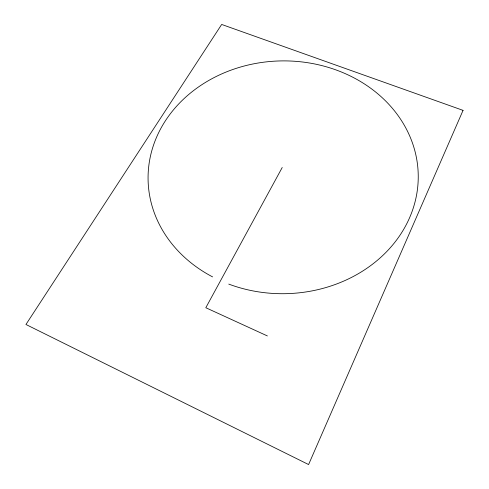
<?xml version="1.0" encoding="UTF-8"?>
<svg xmlns="http://www.w3.org/2000/svg" width="489" height="489" viewBox="0 0 489 489"><rect width="100%" height="100%" fill="white"/><g stroke="black" fill="none" stroke-linecap="round" stroke-linejoin="round"><path stroke-width="0.73" d="M282.226 167.501L205.814 307.728L267.385 335.937M212.599 276.89A135.092 116.406 -1 0 1 213.387 77.934A135.092 116.406 -1 0 1 417.967 169.2A135.092 116.406 -1 0 1 228.76 284.103M463.052 110.367L308.596 464.55L25.948 324.482L221.676 24.45L463.052 110.367"/></g></svg>
